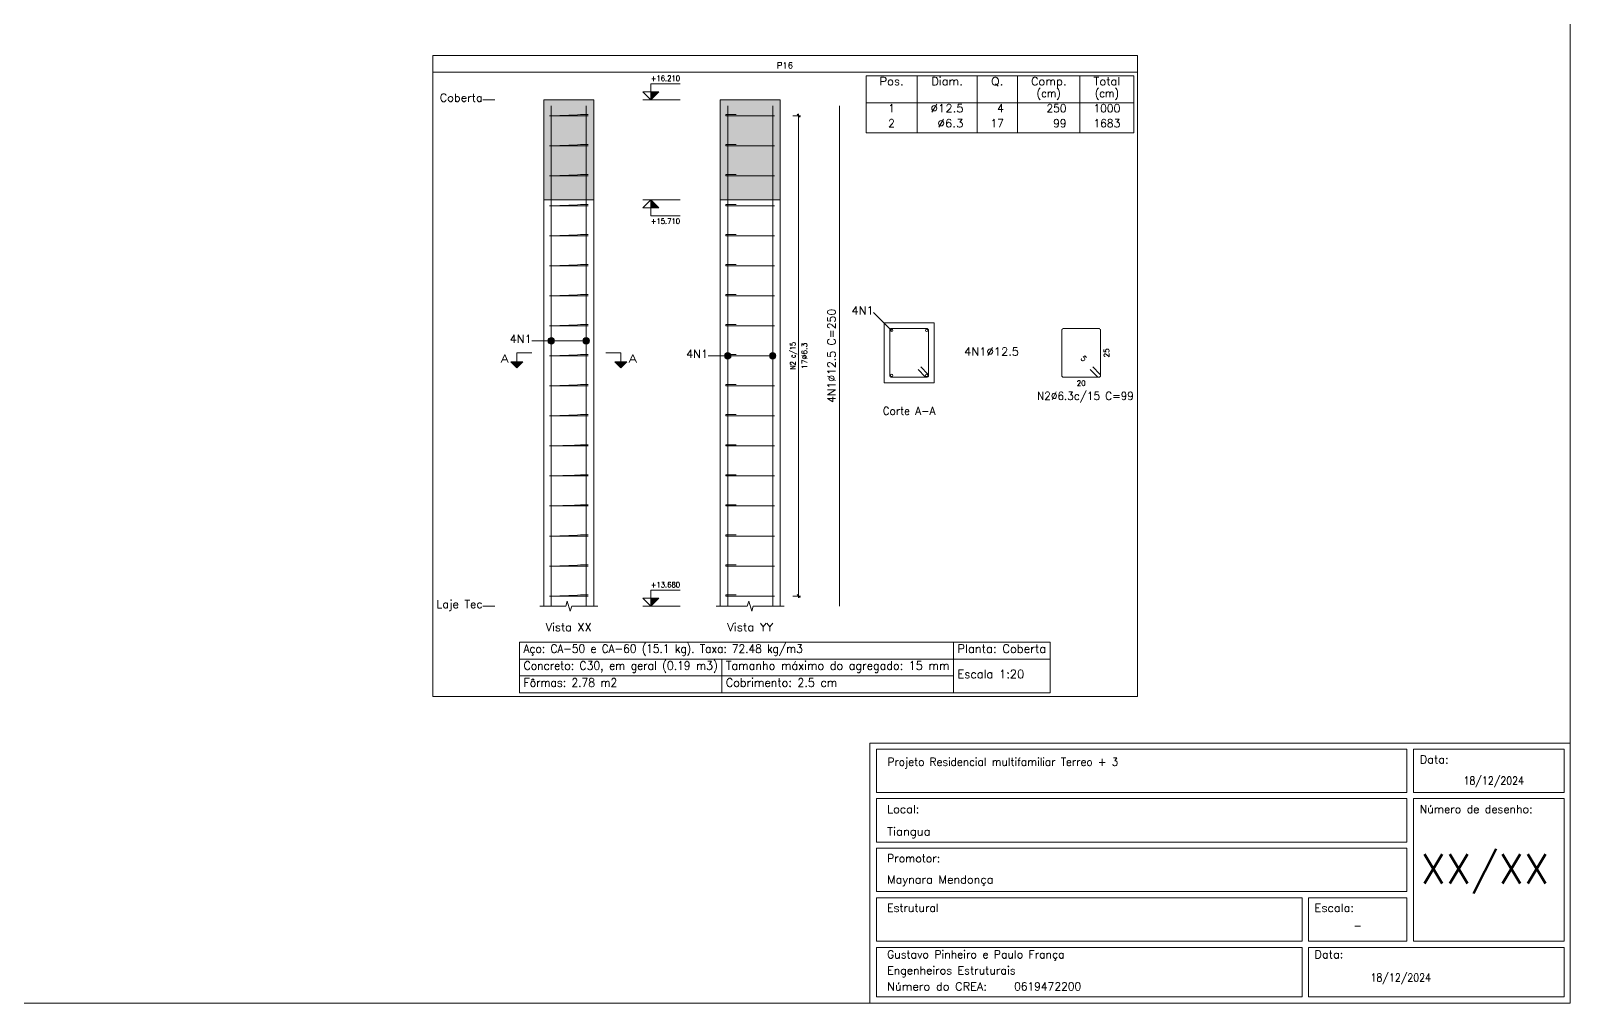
# Model space of a CAD drawing. Header units: millimetres. Extents: x 0 to 84, y 0 to 59.4.
# Drawn here: x 45.53 to 84, y 0 to 24.29 of the extents above; entities that cross this region are included whole.
import ezdxf
from ezdxf.enums import TextEntityAlignment as Align

# ---------------------------------------------------------------- set-up
doc = ezdxf.new("R2010")
doc.units = ezdxf.units.MM
doc.linetypes.add('CYPE_PUNTO', pattern=[0.075, 0, -0.075])
for name, color, linetype, lineweight in [('ARM_LONGITUDINAL_Ø12_5', 51, 'Continuous', 9), ('ARM_TRANSVERSAL_DIMENSOES_DOS_ESTRIBOS', 122, 'Continuous', 0), ('ARM_TRANSVERSAL_REFERENCIA', 106, 'Continuous', 9), ('ARM_TRANSVERSAL_Ø6_3', 32, 'Continuous', 9), ('CORTE_COTAS', 122, 'Continuous', 0), ('CORTE_COTAS_DAS_LAJES', 151, 'Continuous', 0), ('CORTE_COTAS_DAS_PLANTAS', 151, 'Continuous', 0), ('CORTE_LINHAS_DA_TABELA_DE_DADOS_DOS_PILARES', 1, 'Continuous', 9), ('CORTE_LINHAS_DA_TABELA_DE_DETALHE', 7, 'Continuous', 9), ('CORTE_LINHAS_DA_TABELA_DE_QUANTITATIVOS', 1, 'Continuous', 9), ('CORTE_NOMES_DAS_PLANTAS', 106, 'Continuous', 9), ('CORTE_PILAR_DE_CONCRETO', 1, 'Continuous', 9), ('CORTE_PISOS', 8, 'Continuous', 9), ('CORTE_SEGMENTOS_DE_CORTE_DE_SECOES', 12, 'Continuous', 9), ('CORTE_TEXTO_DAS_COTAS', 122, 'Continuous', 0), ('CORTE_TEXTO_DAS_ELEVACOES_DOS_PILARES', 133, 'Continuous', 9), ('CORTE_TEXTOS_DA_TABELA_DE_DADOS_DOS_PILARES', 1, 'Continuous', 9), ('CORTE_TEXTOS_DA_TABELA_DE_QUANTITATIVOS', 1, 'Continuous', 9), ('CORTE_TITULO_DA_TABELA_DE_DETALHE', 106, 'Continuous', 9), ('CYPE', 7, 'Continuous', 0), ('PILCP_ARM_LONG_LINHAS_DAS_ETIQUETAS_DAS_POSICOES_DE_ARMADURA_LONGITUDINAL', 106, 'Continuous', 9), ('PILCP_ARM_LONG_REFERENCIA', 106, 'Continuous', 9), ('PILCPSECC_ARM_LONG_LINHAS_DAS_ETIQUETAS_DAS_POSICOES_DE_ARMADURA_LONGITUDINAL', 106, 'Continuous', 9), ('PILCPSECC_ARM_LONG_REFERENCIA', 106, 'Continuous', 9), ('QUAD_BORDA', 1, 'Continuous', 20), ('QUAD_LIMITES', 2, 'Continuous', 0), ('SECAO_CONCRETO', 1, 'Continuous', 9), ('SECAO_LINHAS_DE_PROLONGAMENTO_DAS_COTAS', 122, 'CYPE_PUNTO', 0)]:
    doc.layers.add(name, color=color, linetype=linetype, lineweight=lineweight)
doc.styles.add('CYPETXT', font='', dxfattribs={"height": 0.2})
doc.styles.get('CYPETXT').set_extended_font_data('romans')

msp = doc.modelspace()

# ---------------------------------------------------------------- hatches: boundary and pattern name
at = {"layer": 'CORTE_COTAS_DAS_LAJES'}
msp.add_hatch(color=256, dxfattribs=at).paths.add_polyline_path([(61.024, 20.071), (61.224, 19.871), (61.024, 19.871)], flags=0)
at = {"layer": 'CORTE_COTAS_DAS_PLANTAS'}
for points in [[(61.024, 22.571), (61.224, 22.771), (61.024, 22.771)], [(61.024, 9.921), (61.224, 10.121), (61.024, 10.121)]]:
    msp.add_hatch(color=256, dxfattribs=at).paths.add_polyline_path(points, flags=0)
at = {"layer": 'CORTE_PISOS', "true_color": 0xdad7d3}
for points in [[(58.348, 20.071), (59.598, 20.071), (59.598, 22.571), (58.348, 22.571)], [(62.758, 20.071), (64.258, 20.071), (64.258, 22.571), (62.758, 22.571)]]:
    msp.add_hatch(color=254, dxfattribs=at).paths.add_polyline_path(points, flags=0)
at = {"layer": 'CORTE_SEGMENTOS_DE_CORTE_DE_SECOES'}
for points in [[(57.523, 16.021), (57.823, 16.021), (57.673, 15.871)], [(57.523, 16.021), (57.823, 16.021), (57.673, 15.871)], [(60.123, 16.021), (60.423, 16.021), (60.273, 15.871)], [(60.123, 16.021), (60.423, 16.021), (60.273, 15.871)]]:
    msp.add_hatch(color=256, dxfattribs=at).paths.add_polyline_path(points, flags=0)
at = {"layer": 'PILCP_ARM_LONG_LINHAS_DAS_ETIQUETAS_DAS_POSICOES_DE_ARMADURA_LONGITUDINAL'}
h = msp.add_hatch(color=256, dxfattribs=at)
edge = h.paths.add_edge_path(flags=0)
edge.add_arc((58.536, 16.546), 0.08, 0, 360)
h = msp.add_hatch(color=256, dxfattribs=at)
edge = h.paths.add_edge_path(flags=0)
edge.add_arc((59.41, 16.546), 0.08, 0, 360)
h = msp.add_hatch(color=256, dxfattribs=at)
edge = h.paths.add_edge_path(flags=0)
edge.add_arc((62.946, 16.171), 0.08, 0, 360)
h = msp.add_hatch(color=256, dxfattribs=at)
edge = h.paths.add_edge_path(flags=0)
edge.add_arc((64.07, 16.171), 0.08, 0, 360)

# ---------------------------------------------------------------- linework, layer by layer
at = {"layer": 'ARM_LONGITUDINAL_Ø12_5'}
for points in [[(58.536, 9.921), (58.536, 22.421)], [(58.536, 9.921), (58.536, 22.421)], [(59.41, 9.921), (59.41, 22.421)], [(59.41, 9.921), (59.41, 22.421)], [(62.946, 9.921), (62.946, 22.421)], [(62.946, 9.921), (62.946, 22.421)], [(64.07, 9.921), (64.07, 22.421)], [(64.07, 9.921), (64.07, 22.421)], [(65.74, 9.921), (65.74, 22.421)]]:
    msp.add_lwpolyline(points, dxfattribs=at)
for centre in [(67.042, 16.808), (67.916, 16.808), (67.042, 15.684), (67.916, 15.684)]:
    msp.add_circle(centre, 0.0312, dxfattribs=at)
at = {"layer": 'ARM_TRANSVERSAL_Ø6_3'}
for points in [[(59.2, 22.171), (59.377, 22.171), (59.384, 22.171), (59.392, 22.171), (59.401, 22.171), (59.41, 22.171), (59.419, 22.171), (59.428, 22.171), (59.436, 22.171), (59.443, 22.171), (59.449, 22.171), (59.454, 22.171), (59.456, 22.171), (59.457, 22.171), (59.454, 22.171), (59.443, 22.171), (59.428, 22.171), (59.41, 22.171), (58.536, 22.171), (58.518, 22.171), (58.502, 22.171), (58.492, 22.171), (58.489, 22.171), (58.492, 22.171), (58.502, 22.171), (58.518, 22.171), (58.536, 22.171), (59.41, 22.203), (59.419, 22.203), (59.428, 22.203), (59.436, 22.203), (59.443, 22.203), (59.449, 22.203), (59.454, 22.203), (59.456, 22.203), (59.457, 22.203), (59.456, 22.203), (59.454, 22.203), (59.449, 22.203), (59.443, 22.203), (59.267, 22.203)], [(63.089, 22.171), (62.912, 22.171), (62.907, 22.171), (62.902, 22.171), (62.9, 22.171), (62.899, 22.171), (62.9, 22.171), (62.902, 22.171), (62.907, 22.171), (62.912, 22.171), (62.92, 22.171), (62.928, 22.171), (62.936, 22.171), (62.946, 22.171), (64.07, 22.171), (64.088, 22.171), (64.103, 22.171), (64.114, 22.171), (64.117, 22.171), (64.114, 22.171), (64.103, 22.171), (64.088, 22.171), (64.07, 22.171), (62.946, 22.171), (62.928, 22.171), (62.912, 22.171), (62.902, 22.171), (62.899, 22.171), (62.899, 22.203), (62.9, 22.203), (62.902, 22.203), (62.907, 22.203), (62.912, 22.203), (62.92, 22.203), (62.928, 22.203), (62.936, 22.203), (62.946, 22.203), (62.955, 22.203), (62.964, 22.203), (62.972, 22.203), (62.979, 22.203), (63.156, 22.203)], [(59.2, 21.421), (59.377, 21.421), (59.384, 21.421), (59.392, 21.421), (59.401, 21.421), (59.41, 21.421), (59.419, 21.421), (59.428, 21.421), (59.436, 21.421), (59.443, 21.421), (59.449, 21.421), (59.454, 21.421), (59.456, 21.421), (59.457, 21.421), (59.454, 21.421), (59.443, 21.421), (59.428, 21.421), (59.41, 21.421), (58.536, 21.421), (58.518, 21.421), (58.502, 21.421), (58.492, 21.421), (58.489, 21.421), (58.492, 21.421), (58.502, 21.421), (58.518, 21.421), (58.536, 21.421), (59.41, 21.453), (59.419, 21.453), (59.428, 21.453), (59.436, 21.453), (59.443, 21.453), (59.449, 21.453), (59.454, 21.453), (59.456, 21.453), (59.457, 21.453), (59.456, 21.453), (59.454, 21.453), (59.449, 21.453), (59.443, 21.453), (59.267, 21.453)], [(63.089, 21.421), (62.912, 21.421), (62.907, 21.421), (62.902, 21.421), (62.9, 21.421), (62.899, 21.421), (62.9, 21.421), (62.902, 21.421), (62.907, 21.421), (62.912, 21.421), (62.92, 21.421), (62.928, 21.421), (62.936, 21.421), (62.946, 21.421), (64.07, 21.421), (64.088, 21.421), (64.103, 21.421), (64.114, 21.421), (64.117, 21.421), (64.114, 21.421), (64.103, 21.421), (64.088, 21.421), (64.07, 21.421), (62.946, 21.421), (62.928, 21.421), (62.912, 21.421), (62.902, 21.421), (62.899, 21.421), (62.899, 21.453), (62.9, 21.453), (62.902, 21.453), (62.907, 21.453), (62.912, 21.453), (62.92, 21.453), (62.928, 21.453), (62.936, 21.453), (62.946, 21.453), (62.955, 21.453), (62.964, 21.453), (62.972, 21.453), (62.979, 21.453), (63.156, 21.453)], [(59.2, 20.671), (59.377, 20.671), (59.384, 20.671), (59.392, 20.671), (59.401, 20.671), (59.41, 20.671), (59.419, 20.671), (59.428, 20.671), (59.436, 20.671), (59.443, 20.671), (59.449, 20.671), (59.454, 20.671), (59.456, 20.671), (59.457, 20.671), (59.454, 20.671), (59.443, 20.671), (59.428, 20.671), (59.41, 20.671), (58.536, 20.671), (58.518, 20.671), (58.502, 20.671), (58.492, 20.671), (58.489, 20.671), (58.492, 20.671), (58.502, 20.671), (58.518, 20.671), (58.536, 20.671), (59.41, 20.703), (59.419, 20.703), (59.428, 20.703), (59.436, 20.703), (59.443, 20.703), (59.449, 20.703), (59.454, 20.703), (59.456, 20.703), (59.457, 20.703), (59.456, 20.703), (59.454, 20.703), (59.449, 20.703), (59.443, 20.703), (59.267, 20.703)], [(63.089, 20.671), (62.912, 20.671), (62.907, 20.671), (62.902, 20.671), (62.9, 20.671), (62.899, 20.671), (62.9, 20.671), (62.902, 20.671), (62.907, 20.671), (62.912, 20.671), (62.92, 20.671), (62.928, 20.671), (62.936, 20.671), (62.946, 20.671), (64.07, 20.671), (64.088, 20.671), (64.103, 20.671), (64.114, 20.671), (64.117, 20.671), (64.114, 20.671), (64.103, 20.671), (64.088, 20.671), (64.07, 20.671), (62.946, 20.671), (62.928, 20.671), (62.912, 20.671), (62.902, 20.671), (62.899, 20.671), (62.899, 20.703), (62.9, 20.703), (62.902, 20.703), (62.907, 20.703), (62.912, 20.703), (62.92, 20.703), (62.928, 20.703), (62.936, 20.703), (62.946, 20.703), (62.955, 20.703), (62.964, 20.703), (62.972, 20.703), (62.979, 20.703), (63.156, 20.703)], [(59.2, 19.921), (59.377, 19.921), (59.384, 19.921), (59.392, 19.921), (59.401, 19.921), (59.41, 19.921), (59.419, 19.921), (59.428, 19.921), (59.436, 19.921), (59.443, 19.921), (59.449, 19.921), (59.454, 19.921), (59.456, 19.921), (59.457, 19.921), (59.454, 19.921), (59.443, 19.921), (59.428, 19.921), (59.41, 19.921), (58.536, 19.921), (58.518, 19.921), (58.502, 19.921), (58.492, 19.921), (58.489, 19.921), (58.492, 19.921), (58.502, 19.921), (58.518, 19.921), (58.536, 19.921), (59.41, 19.953), (59.419, 19.953), (59.428, 19.953), (59.436, 19.953), (59.443, 19.953), (59.449, 19.953), (59.454, 19.953), (59.456, 19.953), (59.457, 19.953), (59.456, 19.953), (59.454, 19.953), (59.449, 19.953), (59.443, 19.953), (59.267, 19.953)], [(63.089, 19.921), (62.912, 19.921), (62.907, 19.921), (62.902, 19.921), (62.9, 19.921), (62.899, 19.921), (62.9, 19.921), (62.902, 19.921), (62.907, 19.921), (62.912, 19.921), (62.92, 19.921), (62.928, 19.921), (62.936, 19.921), (62.946, 19.921), (64.07, 19.921), (64.088, 19.921), (64.103, 19.921), (64.114, 19.921), (64.117, 19.921), (64.114, 19.921), (64.103, 19.921), (64.088, 19.921), (64.07, 19.921), (62.946, 19.921), (62.928, 19.921), (62.912, 19.921), (62.902, 19.921), (62.899, 19.921), (62.899, 19.953), (62.9, 19.953), (62.902, 19.953), (62.907, 19.953), (62.912, 19.953), (62.92, 19.953), (62.928, 19.953), (62.936, 19.953), (62.946, 19.953), (62.955, 19.953), (62.964, 19.953), (62.972, 19.953), (62.979, 19.953), (63.156, 19.953)], [(59.2, 19.171), (59.377, 19.171), (59.384, 19.171), (59.392, 19.171), (59.401, 19.171), (59.41, 19.171), (59.419, 19.171), (59.428, 19.171), (59.436, 19.171), (59.443, 19.171), (59.449, 19.171), (59.454, 19.171), (59.456, 19.171), (59.457, 19.171), (59.454, 19.171), (59.443, 19.171), (59.428, 19.171), (59.41, 19.171), (58.536, 19.171), (58.518, 19.171), (58.502, 19.171), (58.492, 19.171), (58.489, 19.171), (58.492, 19.171), (58.502, 19.171), (58.518, 19.171), (58.536, 19.171), (59.41, 19.203), (59.419, 19.203), (59.428, 19.203), (59.436, 19.203), (59.443, 19.203), (59.449, 19.203), (59.454, 19.203), (59.456, 19.203), (59.457, 19.203), (59.456, 19.203), (59.454, 19.203), (59.449, 19.203), (59.443, 19.203), (59.267, 19.203)], [(63.089, 19.171), (62.912, 19.171), (62.907, 19.171), (62.902, 19.171), (62.9, 19.171), (62.899, 19.171), (62.9, 19.171), (62.902, 19.171), (62.907, 19.171), (62.912, 19.171), (62.92, 19.171), (62.928, 19.171), (62.936, 19.171), (62.946, 19.171), (64.07, 19.171), (64.088, 19.171), (64.103, 19.171), (64.114, 19.171), (64.117, 19.171), (64.114, 19.171), (64.103, 19.171), (64.088, 19.171), (64.07, 19.171), (62.946, 19.171), (62.928, 19.171), (62.912, 19.171), (62.902, 19.171), (62.899, 19.171), (62.899, 19.203), (62.9, 19.203), (62.902, 19.203), (62.907, 19.203), (62.912, 19.203), (62.92, 19.203), (62.928, 19.203), (62.936, 19.203), (62.946, 19.203), (62.955, 19.203), (62.964, 19.203), (62.972, 19.203), (62.979, 19.203), (63.156, 19.203)], [(59.2, 18.421), (59.377, 18.421), (59.384, 18.421), (59.392, 18.421), (59.401, 18.421), (59.41, 18.421), (59.419, 18.421), (59.428, 18.421), (59.436, 18.421), (59.443, 18.421), (59.449, 18.421), (59.454, 18.421), (59.456, 18.421), (59.457, 18.421), (59.454, 18.421), (59.443, 18.421), (59.428, 18.421), (59.41, 18.421), (58.536, 18.421), (58.518, 18.421), (58.502, 18.421), (58.492, 18.421), (58.489, 18.421), (58.492, 18.421), (58.502, 18.421), (58.518, 18.421), (58.536, 18.421), (59.41, 18.453), (59.419, 18.453), (59.428, 18.453), (59.436, 18.453), (59.443, 18.453), (59.449, 18.453), (59.454, 18.453), (59.456, 18.453), (59.457, 18.453), (59.456, 18.453), (59.454, 18.453), (59.449, 18.453), (59.443, 18.453), (59.267, 18.453)], [(63.089, 18.421), (62.912, 18.421), (62.907, 18.421), (62.902, 18.421), (62.9, 18.421), (62.899, 18.421), (62.9, 18.421), (62.902, 18.421), (62.907, 18.421), (62.912, 18.421), (62.92, 18.421), (62.928, 18.421), (62.936, 18.421), (62.946, 18.421), (64.07, 18.421), (64.088, 18.421), (64.103, 18.421), (64.114, 18.421), (64.117, 18.421), (64.114, 18.421), (64.103, 18.421), (64.088, 18.421), (64.07, 18.421), (62.946, 18.421), (62.928, 18.421), (62.912, 18.421), (62.902, 18.421), (62.899, 18.421), (62.899, 18.453), (62.9, 18.453), (62.902, 18.453), (62.907, 18.453), (62.912, 18.453), (62.92, 18.453), (62.928, 18.453), (62.936, 18.453), (62.946, 18.453), (62.955, 18.453), (62.964, 18.453), (62.972, 18.453), (62.979, 18.453), (63.156, 18.453)], [(59.2, 17.671), (59.377, 17.671), (59.384, 17.671), (59.392, 17.671), (59.401, 17.671), (59.41, 17.671), (59.419, 17.671), (59.428, 17.671), (59.436, 17.671), (59.443, 17.671), (59.449, 17.671), (59.454, 17.671), (59.456, 17.671), (59.457, 17.671), (59.454, 17.671), (59.443, 17.671), (59.428, 17.671), (59.41, 17.671), (58.536, 17.671), (58.518, 17.671), (58.502, 17.671), (58.492, 17.671), (58.489, 17.671), (58.492, 17.671), (58.502, 17.671), (58.518, 17.671), (58.536, 17.671), (59.41, 17.703), (59.419, 17.703), (59.428, 17.703), (59.436, 17.703), (59.443, 17.703), (59.449, 17.703), (59.454, 17.703), (59.456, 17.703), (59.457, 17.703), (59.456, 17.703), (59.454, 17.703), (59.449, 17.703), (59.443, 17.703), (59.267, 17.703)], [(63.089, 17.671), (62.912, 17.671), (62.907, 17.671), (62.902, 17.671), (62.9, 17.671), (62.899, 17.671), (62.9, 17.671), (62.902, 17.671), (62.907, 17.671), (62.912, 17.671), (62.92, 17.671), (62.928, 17.671), (62.936, 17.671), (62.946, 17.671), (64.07, 17.671), (64.088, 17.671), (64.103, 17.671), (64.114, 17.671), (64.117, 17.671), (64.114, 17.671), (64.103, 17.671), (64.088, 17.671), (64.07, 17.671), (62.946, 17.671), (62.928, 17.671), (62.912, 17.671), (62.902, 17.671), (62.899, 17.671), (62.899, 17.703), (62.9, 17.703), (62.902, 17.703), (62.907, 17.703), (62.912, 17.703), (62.92, 17.703), (62.928, 17.703), (62.936, 17.703), (62.946, 17.703), (62.955, 17.703), (62.964, 17.703), (62.972, 17.703), (62.979, 17.703), (63.156, 17.703)], [(59.2, 16.921), (59.377, 16.921), (59.384, 16.921), (59.392, 16.921), (59.401, 16.921), (59.41, 16.921), (59.419, 16.921), (59.428, 16.921), (59.436, 16.921), (59.443, 16.921), (59.449, 16.921), (59.454, 16.921), (59.456, 16.921), (59.457, 16.921), (59.454, 16.921), (59.443, 16.921), (59.428, 16.921), (59.41, 16.921), (58.536, 16.921), (58.518, 16.921), (58.502, 16.921), (58.492, 16.921), (58.489, 16.921), (58.492, 16.921), (58.502, 16.921), (58.518, 16.921), (58.536, 16.921), (59.41, 16.953), (59.419, 16.953), (59.428, 16.953), (59.436, 16.953), (59.443, 16.953), (59.449, 16.953), (59.454, 16.953), (59.456, 16.953), (59.457, 16.953), (59.456, 16.953), (59.454, 16.953), (59.449, 16.953), (59.443, 16.953), (59.267, 16.953)], [(63.089, 16.921), (62.912, 16.921), (62.907, 16.921), (62.902, 16.921), (62.9, 16.921), (62.899, 16.921), (62.9, 16.921), (62.902, 16.921), (62.907, 16.921), (62.912, 16.921), (62.92, 16.921), (62.928, 16.921), (62.936, 16.921), (62.946, 16.921), (64.07, 16.921), (64.088, 16.921), (64.103, 16.921), (64.114, 16.921), (64.117, 16.921), (64.114, 16.921), (64.103, 16.921), (64.088, 16.921), (64.07, 16.921), (62.946, 16.921), (62.928, 16.921), (62.912, 16.921), (62.902, 16.921), (62.899, 16.921), (62.899, 16.953), (62.9, 16.953), (62.902, 16.953), (62.907, 16.953), (62.912, 16.953), (62.92, 16.953), (62.928, 16.953), (62.936, 16.953), (62.946, 16.953), (62.955, 16.953), (62.964, 16.953), (62.972, 16.953), (62.979, 16.953), (63.156, 16.953)], [(67.706, 15.827), (67.883, 15.651), (67.89, 15.645), (67.898, 15.64), (67.907, 15.638), (67.916, 15.637), (67.926, 15.638), (67.934, 15.64), (67.943, 15.645), (67.95, 15.651), (67.955, 15.658), (67.96, 15.666), (67.962, 15.675), (67.963, 15.684), (67.963, 16.808), (67.96, 16.826), (67.95, 16.842), (67.934, 16.852), (67.916, 16.855), (67.042, 16.855), (67.024, 16.852), (67.009, 16.842), (66.998, 16.826), (66.995, 16.808), (66.995, 15.684), (66.998, 15.666), (67.009, 15.651), (67.024, 15.64), (67.042, 15.637), (67.916, 15.637), (67.926, 15.638), (67.934, 15.64), (67.943, 15.645), (67.95, 15.651), (67.955, 15.658), (67.96, 15.666), (67.962, 15.675), (67.963, 15.684), (67.962, 15.693), (67.96, 15.702), (67.955, 15.71), (67.95, 15.717), (67.773, 15.894)], [(72.006, 15.827), (72.183, 15.651), (72.19, 15.645), (72.198, 15.64), (72.207, 15.638), (72.216, 15.637), (72.225, 15.638), (72.234, 15.64), (72.242, 15.645), (72.249, 15.651), (72.255, 15.658), (72.259, 15.666), (72.262, 15.675), (72.263, 15.684), (72.263, 16.808), (72.259, 16.826), (72.249, 16.842), (72.234, 16.852), (72.216, 16.855), (71.341, 16.855), (71.323, 16.852), (71.308, 16.842), (71.298, 16.826), (71.294, 16.808), (71.294, 15.684), (71.298, 15.666), (71.308, 15.651), (71.323, 15.64), (71.341, 15.637), (72.216, 15.637), (72.225, 15.638), (72.234, 15.64), (72.242, 15.645), (72.249, 15.651), (72.255, 15.658), (72.259, 15.666), (72.262, 15.675), (72.263, 15.684), (72.262, 15.693), (72.259, 15.702), (72.255, 15.71), (72.249, 15.717), (72.072, 15.894)], [(59.2, 16.171), (59.377, 16.171), (59.384, 16.171), (59.392, 16.171), (59.401, 16.171), (59.41, 16.171), (59.419, 16.171), (59.428, 16.171), (59.436, 16.171), (59.443, 16.171), (59.449, 16.171), (59.454, 16.171), (59.456, 16.171), (59.457, 16.171), (59.454, 16.171), (59.443, 16.171), (59.428, 16.171), (59.41, 16.171), (58.536, 16.171), (58.518, 16.171), (58.502, 16.171), (58.492, 16.171), (58.489, 16.171), (58.492, 16.171), (58.502, 16.171), (58.518, 16.171), (58.536, 16.171), (59.41, 16.203), (59.419, 16.203), (59.428, 16.203), (59.436, 16.203), (59.443, 16.203), (59.449, 16.203), (59.454, 16.203), (59.456, 16.203), (59.457, 16.203), (59.456, 16.203), (59.454, 16.203), (59.449, 16.203), (59.443, 16.203), (59.267, 16.203)], [(63.089, 16.171), (62.912, 16.171), (62.907, 16.171), (62.902, 16.171), (62.9, 16.171), (62.899, 16.171), (62.9, 16.171), (62.902, 16.171), (62.907, 16.171), (62.912, 16.171), (62.92, 16.171), (62.928, 16.171), (62.936, 16.171), (62.946, 16.171), (64.07, 16.171), (64.088, 16.171), (64.103, 16.171), (64.114, 16.171), (64.117, 16.171), (64.114, 16.171), (64.103, 16.171), (64.088, 16.171), (64.07, 16.171), (62.946, 16.171), (62.928, 16.171), (62.912, 16.171), (62.902, 16.171), (62.899, 16.171), (62.899, 16.203), (62.9, 16.203), (62.902, 16.203), (62.907, 16.203), (62.912, 16.203), (62.92, 16.203), (62.928, 16.203), (62.936, 16.203), (62.946, 16.203), (62.955, 16.203), (62.964, 16.203), (62.972, 16.203), (62.979, 16.203), (63.156, 16.203)], [(59.2, 15.421), (59.377, 15.421), (59.384, 15.421), (59.392, 15.421), (59.401, 15.421), (59.41, 15.421), (59.419, 15.421), (59.428, 15.421), (59.436, 15.421), (59.443, 15.421), (59.449, 15.421), (59.454, 15.421), (59.456, 15.421), (59.457, 15.421), (59.454, 15.421), (59.443, 15.421), (59.428, 15.421), (59.41, 15.421), (58.536, 15.421), (58.518, 15.421), (58.502, 15.421), (58.492, 15.421), (58.489, 15.421), (58.492, 15.421), (58.502, 15.421), (58.518, 15.421), (58.536, 15.421), (59.41, 15.453), (59.419, 15.453), (59.428, 15.453), (59.436, 15.453), (59.443, 15.453), (59.449, 15.453), (59.454, 15.453), (59.456, 15.453), (59.457, 15.453), (59.456, 15.453), (59.454, 15.453), (59.449, 15.453), (59.443, 15.453), (59.267, 15.453)], [(63.089, 15.421), (62.912, 15.421), (62.907, 15.421), (62.902, 15.421), (62.9, 15.421), (62.899, 15.421), (62.9, 15.421), (62.902, 15.421), (62.907, 15.421), (62.912, 15.421), (62.92, 15.421), (62.928, 15.421), (62.936, 15.421), (62.946, 15.421), (64.07, 15.421), (64.088, 15.421), (64.103, 15.421), (64.114, 15.421), (64.117, 15.421), (64.114, 15.421), (64.103, 15.421), (64.088, 15.421), (64.07, 15.421), (62.946, 15.421), (62.928, 15.421), (62.912, 15.421), (62.902, 15.421), (62.899, 15.421), (62.899, 15.453), (62.9, 15.453), (62.902, 15.453), (62.907, 15.453), (62.912, 15.453), (62.92, 15.453), (62.928, 15.453), (62.936, 15.453), (62.946, 15.453), (62.955, 15.453), (62.964, 15.453), (62.972, 15.453), (62.979, 15.453), (63.156, 15.453)], [(59.2, 14.671), (59.377, 14.671), (59.384, 14.671), (59.392, 14.671), (59.401, 14.671), (59.41, 14.671), (59.419, 14.671), (59.428, 14.671), (59.436, 14.671), (59.443, 14.671), (59.449, 14.671), (59.454, 14.671), (59.456, 14.671), (59.457, 14.671), (59.454, 14.671), (59.443, 14.671), (59.428, 14.671), (59.41, 14.671), (58.536, 14.671), (58.518, 14.671), (58.502, 14.671), (58.492, 14.671), (58.489, 14.671), (58.492, 14.671), (58.502, 14.671), (58.518, 14.671), (58.536, 14.671), (59.41, 14.703), (59.419, 14.703), (59.428, 14.703), (59.436, 14.703), (59.443, 14.703), (59.449, 14.703), (59.454, 14.703), (59.456, 14.703), (59.457, 14.703), (59.456, 14.703), (59.454, 14.703), (59.449, 14.703), (59.443, 14.703), (59.267, 14.703)], [(63.089, 14.671), (62.912, 14.671), (62.907, 14.671), (62.902, 14.671), (62.9, 14.671), (62.899, 14.671), (62.9, 14.671), (62.902, 14.671), (62.907, 14.671), (62.912, 14.671), (62.92, 14.671), (62.928, 14.671), (62.936, 14.671), (62.946, 14.671), (64.07, 14.671), (64.088, 14.671), (64.103, 14.671), (64.114, 14.671), (64.117, 14.671), (64.114, 14.671), (64.103, 14.671), (64.088, 14.671), (64.07, 14.671), (62.946, 14.671), (62.928, 14.671), (62.912, 14.671), (62.902, 14.671), (62.899, 14.671), (62.899, 14.703), (62.9, 14.703), (62.902, 14.703), (62.907, 14.703), (62.912, 14.703), (62.92, 14.703), (62.928, 14.703), (62.936, 14.703), (62.946, 14.703), (62.955, 14.703), (62.964, 14.703), (62.972, 14.703), (62.979, 14.703), (63.156, 14.703)], [(59.2, 13.921), (59.377, 13.921), (59.384, 13.921), (59.392, 13.921), (59.401, 13.921), (59.41, 13.921), (59.419, 13.921), (59.428, 13.921), (59.436, 13.921), (59.443, 13.921), (59.449, 13.921), (59.454, 13.921), (59.456, 13.921), (59.457, 13.921), (59.454, 13.921), (59.443, 13.921), (59.428, 13.921), (59.41, 13.921), (58.536, 13.921), (58.518, 13.921), (58.502, 13.921), (58.492, 13.921), (58.489, 13.921), (58.492, 13.921), (58.502, 13.921), (58.518, 13.921), (58.536, 13.921), (59.41, 13.953), (59.419, 13.953), (59.428, 13.953), (59.436, 13.953), (59.443, 13.953), (59.449, 13.953), (59.454, 13.953), (59.456, 13.953), (59.457, 13.953), (59.456, 13.953), (59.454, 13.953), (59.449, 13.953), (59.443, 13.953), (59.267, 13.953)], [(63.089, 13.921), (62.912, 13.921), (62.907, 13.921), (62.902, 13.921), (62.9, 13.921), (62.899, 13.921), (62.9, 13.921), (62.902, 13.921), (62.907, 13.921), (62.912, 13.921), (62.92, 13.921), (62.928, 13.921), (62.936, 13.921), (62.946, 13.921), (64.07, 13.921), (64.088, 13.921), (64.103, 13.921), (64.114, 13.921), (64.117, 13.921), (64.114, 13.921), (64.103, 13.921), (64.088, 13.921), (64.07, 13.921), (62.946, 13.921), (62.928, 13.921), (62.912, 13.921), (62.902, 13.921), (62.899, 13.921), (62.899, 13.953), (62.9, 13.953), (62.902, 13.953), (62.907, 13.953), (62.912, 13.953), (62.92, 13.953), (62.928, 13.953), (62.936, 13.953), (62.946, 13.953), (62.955, 13.953), (62.964, 13.953), (62.972, 13.953), (62.979, 13.953), (63.156, 13.953)], [(59.2, 13.171), (59.377, 13.171), (59.384, 13.171), (59.392, 13.171), (59.401, 13.171), (59.41, 13.171), (59.419, 13.171), (59.428, 13.171), (59.436, 13.171), (59.443, 13.171), (59.449, 13.171), (59.454, 13.171), (59.456, 13.171), (59.457, 13.171), (59.454, 13.171), (59.443, 13.171), (59.428, 13.171), (59.41, 13.171), (58.536, 13.171), (58.518, 13.171), (58.502, 13.171), (58.492, 13.171), (58.489, 13.171), (58.492, 13.171), (58.502, 13.171), (58.518, 13.171), (58.536, 13.171), (59.41, 13.203), (59.419, 13.203), (59.428, 13.203), (59.436, 13.203), (59.443, 13.203), (59.449, 13.203), (59.454, 13.203), (59.456, 13.203), (59.457, 13.203), (59.456, 13.203), (59.454, 13.203), (59.449, 13.203), (59.443, 13.203), (59.267, 13.203)], [(63.089, 13.171), (62.912, 13.171), (62.907, 13.171), (62.902, 13.171), (62.9, 13.171), (62.899, 13.171), (62.9, 13.171), (62.902, 13.171), (62.907, 13.171), (62.912, 13.171), (62.92, 13.171), (62.928, 13.171), (62.936, 13.171), (62.946, 13.171), (64.07, 13.171), (64.088, 13.171), (64.103, 13.171), (64.114, 13.171), (64.117, 13.171), (64.114, 13.171), (64.103, 13.171), (64.088, 13.171), (64.07, 13.171), (62.946, 13.171), (62.928, 13.171), (62.912, 13.171), (62.902, 13.171), (62.899, 13.171), (62.899, 13.203), (62.9, 13.203), (62.902, 13.203), (62.907, 13.203), (62.912, 13.203), (62.92, 13.203), (62.928, 13.203), (62.936, 13.203), (62.946, 13.203), (62.955, 13.203), (62.964, 13.203), (62.972, 13.203), (62.979, 13.203), (63.156, 13.203)], [(59.2, 12.421), (59.377, 12.421), (59.384, 12.421), (59.392, 12.421), (59.401, 12.421), (59.41, 12.421), (59.419, 12.421), (59.428, 12.421), (59.436, 12.421), (59.443, 12.421), (59.449, 12.421), (59.454, 12.421), (59.456, 12.421), (59.457, 12.421), (59.454, 12.421), (59.443, 12.421), (59.428, 12.421), (59.41, 12.421), (58.536, 12.421), (58.518, 12.421), (58.502, 12.421), (58.492, 12.421), (58.489, 12.421), (58.492, 12.421), (58.502, 12.421), (58.518, 12.421), (58.536, 12.421), (59.41, 12.453), (59.419, 12.453), (59.428, 12.453), (59.436, 12.453), (59.443, 12.453), (59.449, 12.453), (59.454, 12.453), (59.456, 12.453), (59.457, 12.453), (59.456, 12.453), (59.454, 12.453), (59.449, 12.453), (59.443, 12.453), (59.267, 12.453)], [(63.089, 12.421), (62.912, 12.421), (62.907, 12.421), (62.902, 12.421), (62.9, 12.421), (62.899, 12.421), (62.9, 12.421), (62.902, 12.421), (62.907, 12.421), (62.912, 12.421), (62.92, 12.421), (62.928, 12.421), (62.936, 12.421), (62.946, 12.421), (64.07, 12.421), (64.088, 12.421), (64.103, 12.421), (64.114, 12.421), (64.117, 12.421), (64.114, 12.421), (64.103, 12.421), (64.088, 12.421), (64.07, 12.421), (62.946, 12.421), (62.928, 12.421), (62.912, 12.421), (62.902, 12.421), (62.899, 12.421), (62.899, 12.453), (62.9, 12.453), (62.902, 12.453), (62.907, 12.453), (62.912, 12.453), (62.92, 12.453), (62.928, 12.453), (62.936, 12.453), (62.946, 12.453), (62.955, 12.453), (62.964, 12.453), (62.972, 12.453), (62.979, 12.453), (63.156, 12.453)], [(59.2, 11.671), (59.377, 11.671), (59.384, 11.671), (59.392, 11.671), (59.401, 11.671), (59.41, 11.671), (59.419, 11.671), (59.428, 11.671), (59.436, 11.671), (59.443, 11.671), (59.449, 11.671), (59.454, 11.671), (59.456, 11.671), (59.457, 11.671), (59.454, 11.671), (59.443, 11.671), (59.428, 11.671), (59.41, 11.671), (58.536, 11.671), (58.518, 11.671), (58.502, 11.671), (58.492, 11.671), (58.489, 11.671), (58.492, 11.671), (58.502, 11.671), (58.518, 11.671), (58.536, 11.671), (59.41, 11.703), (59.419, 11.703), (59.428, 11.703), (59.436, 11.703), (59.443, 11.703), (59.449, 11.703), (59.454, 11.703), (59.456, 11.703), (59.457, 11.703), (59.456, 11.703), (59.454, 11.703), (59.449, 11.703), (59.443, 11.703), (59.267, 11.703)], [(63.089, 11.671), (62.912, 11.671), (62.907, 11.671), (62.902, 11.671), (62.9, 11.671), (62.899, 11.671), (62.9, 11.671), (62.902, 11.671), (62.907, 11.671), (62.912, 11.671), (62.92, 11.671), (62.928, 11.671), (62.936, 11.671), (62.946, 11.671), (64.07, 11.671), (64.088, 11.671), (64.103, 11.671), (64.114, 11.671), (64.117, 11.671), (64.114, 11.671), (64.103, 11.671), (64.088, 11.671), (64.07, 11.671), (62.946, 11.671), (62.928, 11.671), (62.912, 11.671), (62.902, 11.671), (62.899, 11.671), (62.899, 11.703), (62.9, 11.703), (62.902, 11.703), (62.907, 11.703), (62.912, 11.703), (62.92, 11.703), (62.928, 11.703), (62.936, 11.703), (62.946, 11.703), (62.955, 11.703), (62.964, 11.703), (62.972, 11.703), (62.979, 11.703), (63.156, 11.703)], [(59.2, 10.921), (59.377, 10.921), (59.384, 10.921), (59.392, 10.921), (59.401, 10.921), (59.41, 10.921), (59.419, 10.921), (59.428, 10.921), (59.436, 10.921), (59.443, 10.921), (59.449, 10.921), (59.454, 10.921), (59.456, 10.921), (59.457, 10.921), (59.454, 10.921), (59.443, 10.921), (59.428, 10.921), (59.41, 10.921), (58.536, 10.921), (58.518, 10.921), (58.502, 10.921), (58.492, 10.921), (58.489, 10.921), (58.492, 10.921), (58.502, 10.921), (58.518, 10.921), (58.536, 10.921), (59.41, 10.953), (59.419, 10.953), (59.428, 10.953), (59.436, 10.953), (59.443, 10.953), (59.449, 10.953), (59.454, 10.953), (59.456, 10.953), (59.457, 10.953), (59.456, 10.953), (59.454, 10.953), (59.449, 10.953), (59.443, 10.953), (59.267, 10.953)], [(63.089, 10.921), (62.912, 10.921), (62.907, 10.921), (62.902, 10.921), (62.9, 10.921), (62.899, 10.921), (62.9, 10.921), (62.902, 10.921), (62.907, 10.921), (62.912, 10.921), (62.92, 10.921), (62.928, 10.921), (62.936, 10.921), (62.946, 10.921), (64.07, 10.921), (64.088, 10.921), (64.103, 10.921), (64.114, 10.921), (64.117, 10.921), (64.114, 10.921), (64.103, 10.921), (64.088, 10.921), (64.07, 10.921), (62.946, 10.921), (62.928, 10.921), (62.912, 10.921), (62.902, 10.921), (62.899, 10.921), (62.899, 10.953), (62.9, 10.953), (62.902, 10.953), (62.907, 10.953), (62.912, 10.953), (62.92, 10.953), (62.928, 10.953), (62.936, 10.953), (62.946, 10.953), (62.955, 10.953), (62.964, 10.953), (62.972, 10.953), (62.979, 10.953), (63.156, 10.953)], [(59.2, 10.171), (59.377, 10.171), (59.384, 10.171), (59.392, 10.171), (59.401, 10.171), (59.41, 10.171), (59.419, 10.171), (59.428, 10.171), (59.436, 10.171), (59.443, 10.171), (59.449, 10.171), (59.454, 10.171), (59.456, 10.171), (59.457, 10.171), (59.454, 10.171), (59.443, 10.171), (59.428, 10.171), (59.41, 10.171), (58.536, 10.171), (58.518, 10.171), (58.502, 10.171), (58.492, 10.171), (58.489, 10.171), (58.492, 10.171), (58.502, 10.171), (58.518, 10.171), (58.536, 10.171), (59.41, 10.203), (59.419, 10.203), (59.428, 10.203), (59.436, 10.203), (59.443, 10.203), (59.449, 10.203), (59.454, 10.203), (59.456, 10.203), (59.457, 10.203), (59.456, 10.203), (59.454, 10.203), (59.449, 10.203), (59.443, 10.203), (59.267, 10.203)], [(63.089, 10.171), (62.912, 10.171), (62.907, 10.171), (62.902, 10.171), (62.9, 10.171), (62.899, 10.171), (62.9, 10.171), (62.902, 10.171), (62.907, 10.171), (62.912, 10.171), (62.92, 10.171), (62.928, 10.171), (62.936, 10.171), (62.946, 10.171), (64.07, 10.171), (64.088, 10.171), (64.103, 10.171), (64.114, 10.171), (64.117, 10.171), (64.114, 10.171), (64.103, 10.171), (64.088, 10.171), (64.07, 10.171), (62.946, 10.171), (62.928, 10.171), (62.912, 10.171), (62.902, 10.171), (62.899, 10.171), (62.899, 10.203), (62.9, 10.203), (62.902, 10.203), (62.907, 10.203), (62.912, 10.203), (62.92, 10.203), (62.928, 10.203), (62.936, 10.203), (62.946, 10.203), (62.955, 10.203), (62.964, 10.203), (62.972, 10.203), (62.979, 10.203), (63.156, 10.203)]]:
    msp.add_lwpolyline(points, dxfattribs=at)
at = {"layer": 'CORTE_COTAS'}
for p, q in [((64.574, 22.171), (64.766, 22.171)), ((64.758, 22.131), (64.678, 22.211)), ((64.718, 22.171), (64.718, 22.219)), ((64.718, 10.171), (64.718, 22.171)), ((64.574, 10.171), (64.766, 10.171)), ((64.758, 10.131), (64.678, 10.211)), ((64.718, 10.123), (64.718, 10.171))]:
    msp.add_line(p, q, dxfattribs=at)
at = {"layer": 'CORTE_COTAS_DAS_LAJES'}
msp.add_line((60.824, 20.071), (61.756, 20.071), dxfattribs=at)
for points in [[(61.024, 20.071), (60.824, 19.871), (61.024, 19.871), (61.024, 20.071)], [(61.024, 20.071), (61.224, 19.871), (61.024, 19.871)]]:
    msp.add_lwpolyline(points, close=True, dxfattribs=at)
msp.add_lwpolyline([(61.024, 19.871), (61.024, 19.671), (61.756, 19.671)], dxfattribs=at)
at = {"layer": 'CORTE_COTAS_DAS_PLANTAS'}
for p, q in [((60.824, 22.571), (61.756, 22.571)), ((60.824, 9.921), (61.756, 9.921))]:
    msp.add_line(p, q, dxfattribs=at)
for points in [[(61.024, 22.571), (60.824, 22.771), (61.024, 22.771), (61.024, 22.571)], [(61.024, 22.571), (61.224, 22.771), (61.024, 22.771)], [(61.024, 9.921), (60.824, 10.121), (61.024, 10.121), (61.024, 9.921)], [(61.024, 9.921), (61.224, 10.121), (61.024, 10.121)]]:
    msp.add_lwpolyline(points, close=True, dxfattribs=at)
for points in [[(61.024, 22.771), (61.024, 22.971), (61.756, 22.971)], [(61.024, 10.121), (61.024, 10.321), (61.756, 10.321)]]:
    msp.add_lwpolyline(points, dxfattribs=at)
at = {"layer": 'CORTE_LINHAS_DA_TABELA_DE_DADOS_DOS_PILARES'}
for p, q in [((57.744, 9.021), (71.003, 9.021)), ((57.744, 9.021), (57.744, 7.751)), ((68.585, 9.021), (68.585, 7.751)), ((71.003, 9.021), (71.003, 7.751)), ((57.744, 8.598), (71.003, 8.598)), ((62.799, 8.598), (62.799, 7.751)), ((57.744, 8.174), (68.585, 8.174)), ((57.744, 7.751), (71.003, 7.751))]:
    msp.add_line(p, q, dxfattribs=at)
at = {"layer": 'CORTE_LINHAS_DA_TABELA_DE_DETALHE'}
for p, q in [((55.574, 23.671), (73.184, 23.671)), ((55.574, 23.671), (55.574, 7.661)), ((73.184, 23.671), (73.184, 7.661)), ((55.574, 23.261), (73.184, 23.261)), ((55.574, 7.661), (73.184, 7.661))]:
    msp.add_line(p, q, dxfattribs=at)
at = {"layer": 'CORTE_LINHAS_DA_TABELA_DE_QUANTITATIVOS'}
for p, q in [((66.402, 23.171), (73.095, 23.171)), ((66.402, 23.171), (66.402, 21.746)), ((67.68, 23.171), (67.68, 21.746)), ((69.176, 23.171), (69.176, 21.746)), ((70.187, 23.171), (70.187, 21.746)), ((71.749, 23.171), (71.749, 21.746)), ((73.095, 23.171), (73.095, 21.746)), ((66.402, 22.496), (73.095, 22.496)), ((66.402, 21.746), (73.095, 21.746))]:
    msp.add_line(p, q, dxfattribs=at)
at = {"layer": 'CORTE_NOMES_DAS_PLANTAS'}
for p, q in [((57.122, 22.571), (56.822, 22.571)), ((57.122, 9.921), (56.822, 9.921))]:
    msp.add_line(p, q, dxfattribs=at)
at = {"layer": 'CORTE_PILAR_DE_CONCRETO'}
for p, q in [((58.348, 9.921), (58.348, 22.571)), ((58.348, 22.571), (59.598, 22.571)), ((59.598, 9.921), (59.598, 22.571)), ((62.758, 9.921), (62.758, 22.571)), ((62.758, 22.571), (64.258, 22.571)), ((64.258, 9.921), (64.258, 22.571))]:
    msp.add_line(p, q, dxfattribs=at)
for points in [[(58.248, 9.921), (58.898, 9.921), (58.935, 10.046), (59.01, 9.796), (59.048, 9.921), (59.698, 9.921)], [(62.658, 9.921), (63.433, 9.921), (63.47, 10.046), (63.545, 9.796), (63.583, 9.921), (64.358, 9.921)]]:
    msp.add_lwpolyline(points, dxfattribs=at)
at = {"layer": 'CORTE_PISOS', "color": 254, "true_color": 0xdad7d3}
for points in [[(58.348, 20.071), (59.598, 20.071), (59.598, 22.571), (58.348, 22.571)], [(62.758, 20.071), (64.258, 20.071), (64.258, 22.571), (62.758, 22.571)]]:
    msp.add_lwpolyline(points, close=True, dxfattribs=at)
at = {"layer": 'CORTE_SEGMENTOS_DE_CORTE_DE_SECOES'}
for p, q in [((57.673, 16.246), (58.048, 16.246)), ((57.673, 16.246), (57.673, 16.021)), ((57.673, 16.246), (58.048, 16.246)), ((57.673, 16.246), (57.673, 16.021)), ((60.273, 16.246), (59.898, 16.246)), ((60.273, 16.246), (59.898, 16.246)), ((60.273, 16.246), (60.273, 16.021)), ((60.273, 16.246), (60.273, 16.021))]:
    msp.add_line(p, q, dxfattribs=at)
for points in [[(57.523, 16.021), (57.823, 16.021), (57.673, 15.871)], [(57.523, 16.021), (57.823, 16.021), (57.673, 15.871)], [(60.123, 16.021), (60.423, 16.021), (60.273, 15.871)], [(60.123, 16.021), (60.423, 16.021), (60.273, 15.871)]]:
    msp.add_lwpolyline(points, close=True, dxfattribs=at)
at = {"layer": 'CYPE', "color": 176}
for points in [[(66.5, 0), (84, 0), (84, 6.5), (66.5, 6.5), (66.5, 0)], [(66.66, 5.26), (79.92, 5.26), (79.92, 6.35), (66.66, 6.35), (66.66, 5.26)], [(80.08, 5.26), (83.85, 5.26), (83.85, 6.35), (80.08, 6.35), (80.08, 5.26)], [(66.66, 4.02), (79.92, 4.02), (79.92, 5.11), (66.66, 5.11), (66.66, 4.02)], [(80.08, 1.55), (83.85, 1.55), (83.85, 5.11), (80.08, 5.11), (80.08, 1.55)], [(66.66, 2.79), (79.92, 2.79), (79.92, 3.87), (66.66, 3.87), (66.66, 2.79)], [(66.66, 1.55), (77.3, 1.55), (77.3, 2.63), (66.66, 2.63), (66.66, 1.55)], [(77.46, 1.55), (79.92, 1.55), (79.92, 2.63), (77.46, 2.63), (77.46, 1.55)], [(66.66, 0.16), (77.3, 0.16), (77.3, 1.39), (66.66, 1.39), (66.66, 0.16)], [(77.46, 0.16), (83.85, 0.16), (83.85, 1.39), (77.46, 1.39), (77.46, 0.16)]]:
    msp.add_lwpolyline(points, close=True, dxfattribs=at)
at = {"layer": 'PILCP_ARM_LONG_LINHAS_DAS_ETIQUETAS_DAS_POSICOES_DE_ARMADURA_LONGITUDINAL'}
for points in [[(59.41, 16.546), (58.048, 16.546)], [(62.946, 16.171), (62.458, 16.171)], [(64.07, 16.171), (62.458, 16.171)]]:
    msp.add_lwpolyline(points, dxfattribs=at)
for centre in [(58.536, 16.546), (59.41, 16.546), (62.946, 16.171), (64.07, 16.171)]:
    msp.add_circle(centre, 0.08, dxfattribs=at)
at = {"layer": 'PILCPSECC_ARM_LONG_LINHAS_DAS_ETIQUETAS_DAS_POSICOES_DE_ARMADURA_LONGITUDINAL'}
msp.add_lwpolyline([(67.042, 16.808), (66.592, 17.258)], dxfattribs=at)
at = {"layer": 'QUAD_BORDA'}
msp.add_lwpolyline([(0, 0), (84, 0), (84, 59.4), (0, 59.4), (0, 0)], close=True, dxfattribs=at)
at = {"layer": 'QUAD_LIMITES'}
msp.add_lwpolyline([(0, 0), (84, 0), (84, 59.4), (0, 59.4), (0, 0)], close=True, dxfattribs=at)
at = {"layer": 'SECAO_CONCRETO'}
msp.add_lwpolyline([(66.854, 15.496), (68.104, 15.496), (68.104, 16.996), (66.854, 16.996), (66.854, 15.496)], close=True, dxfattribs=at)
at = {"layer": 'SECAO_LINHAS_DE_PROLONGAMENTO_DAS_COTAS'}
for p, q in [((68.104, 16.996), (68.104, 16.996)), ((66.854, 15.496), (66.854, 15.496))]:
    msp.add_line(p, q, dxfattribs=at)
msp.add_lwpolyline([(68.104, 15.496), (68.104, 15.496), (68.104, 15.496)], close=True, dxfattribs=at)

# ---------------------------------------------------------------- texts
at = {"layer": 'ARM_TRANSVERSAL_DIMENSOES_DOS_ESTRIBOS', "style": 'CYPETXT', "width": 0.872274}
for s, height, rotation, p, p2 in [('5', 0.133, 315, (71.755, 16.098), (71.834, 16.018)), ('25', 0.1333, 90, (72.479, 16.134), (72.479, 16.358))]:
    msp.add_text(s, height=height, rotation=rotation, dxfattribs=at).set_placement(p, p2, align=Align.FIT)
msp.add_text('20', height=0.1333, dxfattribs=at).set_placement((71.667, 15.421), (71.891, 15.421), align=Align.FIT)
at = {"layer": 'ARM_TRANSVERSAL_REFERENCIA', "style": 'CYPETXT', "width": 0.820885}
msp.add_text('N2%%c6.3c/15 C=99', height=0.2, dxfattribs=at).set_placement((70.677, 15.071), (73.095, 15.071), align=Align.FIT)
at = {"layer": 'CORTE_COTAS_DAS_LAJES', "style": 'CYPETXT', "width": 0.837784}
msp.add_text('+15.710', height=0.1333, dxfattribs=at).set_placement((61.024, 19.471), (61.756, 19.471), align=Align.FIT)
at = {"layer": 'CORTE_COTAS_DAS_PLANTAS', "style": 'CYPETXT', "width": 0.837784}
for s, p, p2 in [('+16.210', (61.024, 23.038), (61.756, 23.038)), ('+13.680', (61.024, 10.388), (61.756, 10.388))]:
    msp.add_text(s, height=0.1333, dxfattribs=at).set_placement(p, p2, align=Align.FIT)
at = {"layer": 'CORTE_NOMES_DAS_PLANTAS', "style": 'CYPETXT'}
for s, width, p, p2 in [('Coberta', 0.887177, (55.751, 22.521), (56.822, 22.521)), ('Laje Tec', 0.880474, (55.664, 9.871), (56.822, 9.871))]:
    msp.add_text(s, height=0.2, dxfattribs=dict(at, width=width)).set_placement(p, p2, align=Align.FIT)
at = {"layer": 'CORTE_SEGMENTOS_DE_CORTE_DE_SECOES', "style": 'CYPETXT', "width": 1.156502}
for p, p2 in [((57.272, 16.009), (57.473, 16.009)), ((57.272, 16.009), (57.473, 16.009)), ((60.473, 16.009), (60.674, 16.009)), ((60.473, 16.009), (60.674, 16.009))]:
    msp.add_text('A', height=0.2, dxfattribs=at).set_placement(p, p2, align=Align.FIT)
at = {"layer": 'CORTE_TEXTO_DAS_COTAS', "style": 'CYPETXT'}
for s, width, p, p2 in [('N2 c/15', 0.754141, (64.641, 15.825), (64.641, 16.517)), ('17%%c6.3', 0.916327, (64.928, 15.841), (64.928, 16.501))]:
    msp.add_text(s, height=0.1333, rotation=90, dxfattribs=dict(at, width=width)).set_placement(p, p2, align=Align.FIT)
at = {"layer": 'CORTE_TEXTO_DAS_ELEVACOES_DOS_PILARES', "style": 'CYPETXT'}
for s, width, p, p2 in [('Corte A-A', 0.805173, (66.819, 14.697), (68.139, 14.697)), ('Vista XX', 0.88019, (58.398, 9.296), (59.547, 9.296)), ('Vista YY', 0.906294, (62.933, 9.296), (64.082, 9.296))]:
    msp.add_text(s, height=0.2, dxfattribs=dict(at, width=width)).set_placement(p, p2, align=Align.FIT)
at = {"layer": 'CORTE_TEXTOS_DA_TABELA_DE_DADOS_DOS_PILARES', "style": 'CYPETXT'}
for s, width, p, p2 in [('Aço: CA-50 e CA-60 (15.1 kg). Taxa: 72.48 kg/m3', 0.760302, (57.846, 8.751), (64.821, 8.751)), ('Planta: Coberta', 0.845876, (68.687, 8.751), (70.903, 8.751)), ('Concreto: C30, em geral (0.19 m3)', 0.777707, (57.846, 8.328), (62.697, 8.328)), ('Tamanho máximo do agregado: 15 mm', 0.821713, (62.9, 8.328), (68.488, 8.328)), ('Fôrmas: 2.78 m2', 0.790077, (57.846, 7.904), (60.185, 7.904)), ('Cobrimento: 2.5 cm', 0.814797, (62.9, 7.904), (65.685, 7.904)), ('Escala 1:20', 0.846622, (68.687, 8.116), (70.354, 8.116))]:
    msp.add_text(s, height=0.21333, dxfattribs=dict(at, width=width)).set_placement(p, p2, align=Align.FIT)
at = {"layer": 'CORTE_TEXTOS_DA_TABELA_DE_QUANTITATIVOS', "style": 'CYPETXT'}
for s, width, p, p2 in [('Pos.', 0.930057, (66.74, 22.932), (67.343, 22.932)), ('Diam.', 0.924278, (68.035, 22.932), (68.821, 22.932)), ('Q.', 1.025573, (69.523, 22.932), (69.84, 22.932)), ('Comp.', 0.895318, (70.524, 22.932), (71.412, 22.932)), ('Total', 0.935459, (72.086, 22.932), (72.758, 22.932)), ('(cm)', 0.818814, (70.668, 22.632), (71.268, 22.632)), ('(cm)', 0.818814, (72.122, 22.632), (72.722, 22.632)), ('1', 0.872075, (66.957, 22.257), (67.125, 22.257)), ('%%c12.5', 0.925673, (68.017, 22.257), (68.839, 22.257)), ('4', 0.872075, (69.682, 22.257), (69.849, 22.257)), ('250', 0.872075, (70.908, 22.257), (71.412, 22.257)), ('1000', 0.872075, (72.086, 22.257), (72.758, 22.257)), ('2', 0.872075, (66.957, 21.882), (67.125, 21.882)), ('%%c6.3', 0.940522, (68.185, 21.882), (68.839, 21.882)), ('17', 0.872075, (69.514, 21.882), (69.85, 21.882)), ('99', 0.872075, (71.076, 21.882), (71.412, 21.882)), ('1683', 0.872075, (72.086, 21.882), (72.758, 21.882))]:
    msp.add_text(s, height=0.2, dxfattribs=dict(at, width=width)).set_placement(p, p2, align=Align.FIT)
at = {"layer": 'CORTE_TITULO_DA_TABELA_DE_DETALHE', "style": 'CYPETXT', "width": 0.894629}
msp.add_text('P16', height=0.1533, dxfattribs=at).set_placement((64.174, 23.351), (64.577, 23.351), align=Align.FIT)
at = {"layer": 'CYPE', "color": 16, "style": 'CYPETXT'}
for s, width, p, p2 in [('Data:', 0.918133, (80.24, 5.99), (80.96, 5.99)), ('Local:', 0.92054, (66.93, 4.75), (67.734, 4.75)), ('Número de desenho:', 0.861573, (80.24, 4.75), (83.057, 4.75)), ('Promotor:', 0.877437, (66.93, 3.52), (68.253, 3.52)), ('Escala:', 0.925891, (77.61, 2.28), (78.597, 2.28)), ('Data:', 0.918133, (77.61, 1.12), (78.33, 1.12)), ('Número do CREA:', 0.879986, (66.93, 0.32), (69.423, 0.32))]:
    msp.add_text(s, height=0.2, dxfattribs=dict(at, width=width)).set_placement(p, p2, align=Align.FIT)
at = {"layer": 'CYPE', "color": 216, "style": 'CYPETXT'}
for s, height, width, p, p2 in [('Projeto Residencial multifamiliar Terreo + 3', 0.2, 0.819686, (66.94, 5.93), (72.706, 5.93)), ('18/12/2024', 0.2, 0.770014, (81.334, 5.46), (82.846, 5.46)), ('Tiangua', 0.2, 0.946463, (66.93, 4.19), (68.019, 4.19)), ('XX/XX', 0.7333, 0.892239, (80.264, 2.987), (83.476, 2.987)), ('Maynara Mendonça', 0.2, 0.903897, (66.93, 2.99), (69.588, 2.99)), ('Estrutural', 0.2, 0.878618, (66.93, 2.28), (68.217, 2.28)), ('-', 0.4, 0.39759, (78.591, 1.75), (78.789, 1.75)), ('Gustavo Pinheiro e Paulo França', 0.2, 0.846733, (66.93, 1.12), (71.364, 1.12)), ('Engenheiros Estruturais', 0.2, 0.879741, (66.93, 0.72), (70.14, 0.72)), ('18/12/2024', 0.2, 0.770014, (79.01, 0.54), (80.522, 0.54)), ('0619472200', 0.2, 0.872274, (70.1, 0.32), (71.78, 0.32))]:
    msp.add_text(s, height=height, dxfattribs=dict(at, width=width)).set_placement(p, p2, align=Align.FIT)
at = {"layer": 'PILCP_ARM_LONG_REFERENCIA', "style": 'CYPETXT', "width": 0.854341}
msp.add_text('4N1%%c12.5 C=250', height=0.2, rotation=90, dxfattribs=at).set_placement((65.64, 14.995), (65.64, 17.347), align=Align.FIT)
at = {"layer": 'PILCP_ARM_LONG_REFERENCIA', "style": 'CYPETXT', "width": 0.925243}
for p, p2 in [((57.496, 16.496), (58.048, 16.496)), ((61.906, 16.121), (62.458, 16.121))]:
    msp.add_text('4N1', height=0.2, dxfattribs=at).set_placement(p, p2, align=Align.FIT)
at = {"layer": 'PILCPSECC_ARM_LONG_REFERENCIA', "style": 'CYPETXT'}
for s, width, p, p2 in [('4N1', 0.925243, (66.04, 17.208), (66.592, 17.208)), ('4N1%%c12.5', 0.925627, (68.853, 16.178), (70.227, 16.178))]:
    msp.add_text(s, height=0.2, dxfattribs=dict(at, width=width)).set_placement(p, p2, align=Align.FIT)

doc.saveas('drawing.dxf')
